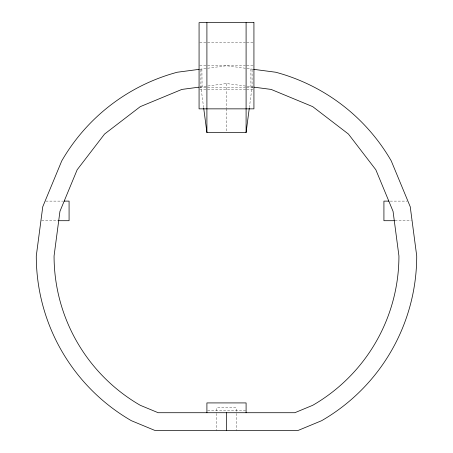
<?xml version="1.0" encoding="UTF-8"?>
<svg xmlns="http://www.w3.org/2000/svg" width="453" height="453" viewBox="0 0 453 453"><rect width="100%" height="100%" fill="white"/><g stroke="black" fill="none" stroke-linecap="round" stroke-linejoin="round"><path stroke-width="0.34" stroke-dasharray="2.27 1.7" d="M249.36 107.655L252.083 86.914L252.083 69.122M199.83 69.264L226.5 65.753L252.972 69.241M200.005 87.033L226.5 83.556L253.442 87.095M199.722 42.242L206.908 42.242M207.604 42.242L245.396 42.242M246.743 42.242L253.929 42.242M199.722 65.753L206.257 65.753M207.604 65.753L245.396 65.753M246.743 65.753L253.278 65.753M199.722 87.304L206.257 87.304M207.604 87.304L245.396 87.304M246.743 87.304L253.278 87.304M199.722 89.264L206.257 89.264M207.604 89.264L246.092 89.264M246.743 89.264L253.929 89.264M45.798 201.115L62.763 201.115M390.237 201.115L407.202 201.115M41.608 220.707L58.024 220.707M394.976 220.707L411.392 220.707M207.604 410.758L246.092 410.758M203.629 107.655L200.9 86.919L200.9 69.122M201.885 68.998L202.095 86.761M250.905 68.969L250.905 86.761M236.296 411.318L236.296 407.819L216.704 407.819L216.704 412.717M236.296 413.419L236.296 430.35M226.5 83.556L226.5 108.046M226.5 108.748L226.5 131.84M216.704 413.419L216.704 430.35"/><path stroke-width="0.68" d="M203.72 108.346L206.908 132.536L246.092 132.536L249.269 108.346M199.15 69.354L177.27 72.237A190.22 190.22 0 0 0 61.767 160.866L42.763 206.744L36.28 255.973A190.22 190.22 0 0 0 131.393 420.707L154.666 430.35L298.334 430.35L321.607 420.707A190.22 190.22 0 0 0 416.72 255.973L410.237 206.744L391.233 160.866A190.22 190.22 0 0 0 275.73 72.237L253.663 69.332M198.861 87.186L181.868 89.417L140.283 106.642L104.569 134.043L77.169 169.756L59.943 211.347L54.066 255.973A172.434 172.434 0 0 0 140.283 405.305L158.176 412.717L294.824 412.717L312.717 405.305A172.434 172.434 0 0 0 398.934 255.973L393.057 211.347L375.831 169.756L348.431 134.043L312.717 106.642L271.132 89.417L254.122 87.186M64.179 201.115L69.077 201.115L69.077 220.707L58.709 220.707M388.821 201.115L383.923 201.115L383.923 220.707L394.291 220.707M246.092 22.65L246.092 132.536M246.092 412.717L246.092 402.921L206.908 402.921L206.908 412.717M226.5 412.717L226.5 430.35M206.908 22.65L206.908 132.536M253.929 22.65L199.071 22.65L199.071 108.856L253.929 108.856L253.929 22.65"/></g></svg>
